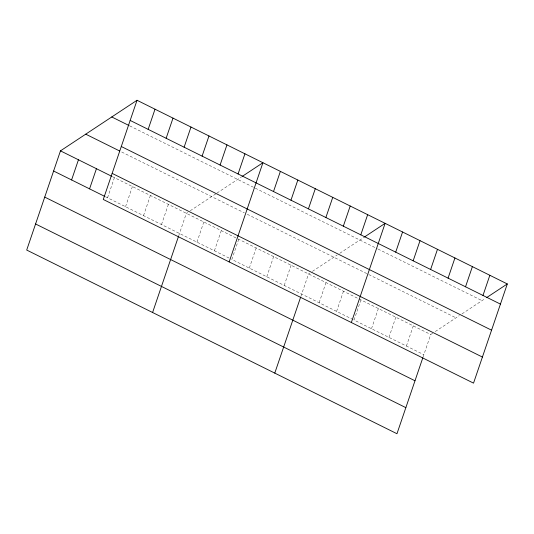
<?xml version="1.0" encoding="UTF-8"?>
<svg xmlns="http://www.w3.org/2000/svg" width="534" height="534" viewBox="0 0 534 534"><rect width="100%" height="100%" fill="white"/><g stroke="black" fill="none" stroke-linecap="round" stroke-linejoin="round"><path stroke-width="0.4" stroke-dasharray="2.67 2" d="M107.554 197.787L114.423 177.622M125.543 206.705L132.405 186.546M143.526 215.629L150.388 195.471M161.508 224.547L168.377 204.388M178.71 235.768L186.359 213.313L187.654 212.452M196.953 242.129L203.814 221.97M214.408 250.786L221.27 230.628M238.725 239.285L231.863 259.444L353.321 319.699M249.318 268.108L256.18 247.943M266.773 276.766L273.635 256.607M284.228 285.423L291.09 265.264M300.902 296.383L308.545 273.922L309.84 273.068M319.138 302.738L326 282.579M336.594 311.402L343.455 291.237M360.911 299.901L354.049 320.06L423.869 354.696M371.504 328.717L378.366 308.559M388.959 337.375L395.821 317.216M406.414 346.032L413.276 325.873M423.088 356.992L430.731 334.531L432.68 333.249M190.244 210.743L216.297 193.528M216.964 193.088L241.542 176.847M312.43 271.352L337.148 255.025M339.818 253.256L363.734 237.463M435.27 331.541L459.34 315.634M462.01 313.872L485.272 298.499M129.749 125.89L377.298 248.69M378.025 249.051L482.035 300.642M121.705 152.01L244.352 212.852M247.262 214.294L367.272 273.822M368.72 274.549L456.003 317.843M112.26 176.554L430.731 334.531M105.398 196.712L231.135 259.083"/><path stroke-width="0.8" d="M137.031 100.272L103.269 199.469L473.531 383.138L507.3 283.948L137.031 100.272L60.469 150.862L26.7 250.052L396.969 433.728L422.828 357.76M71.589 179.945L78.451 159.779M89.572 188.862L96.434 168.704M148.158 129.355L155.02 109.196M166.141 138.279L173.003 118.121M184.123 147.197L190.985 127.039M202.106 156.122L208.974 135.963M152.59 312.503L178.449 236.535M220.095 165.039L226.957 144.881M238.077 173.964L244.939 153.805M229.159 261.914L262.922 162.723L242.189 176.42M273.515 191.539L280.377 171.381M290.97 200.203L297.832 180.045M308.425 208.861L315.294 188.702M325.88 217.518L332.749 197.36M274.776 373.112L300.635 297.151M343.335 226.176L350.204 206.017M360.79 234.84L367.659 214.675M351.345 322.529L385.114 223.339L364.382 237.036M395.707 252.155L402.569 231.996M413.162 260.812L420.024 240.654M430.618 269.47L437.479 249.311M448.073 278.134L454.935 257.969M465.528 286.791L472.39 266.633M482.983 295.449L489.845 275.29M486.567 297.645L507.3 283.948M130.169 120.437L500.438 304.106M111.766 116.966L129.034 125.53M121.291 146.516L491.56 330.186M85.734 134.167L119.543 150.942M112.147 173.383L482.409 357.059M60.469 150.862L111.546 176.2M53.607 171.02L104.677 196.358M44.729 197.099L414.991 380.775M35.578 223.973L405.847 407.642"/></g></svg>
